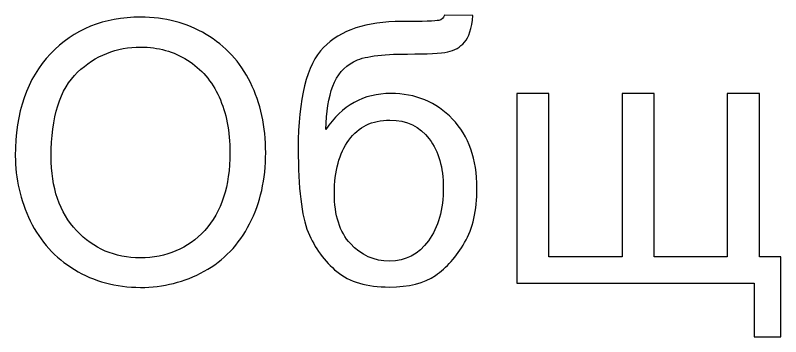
# Model space of a CAD drawing. Header units: millimetres. Extents: x 599 to 6075, y -2288 to 200.
# Drawn here: x 1402.2 to 1481.6, y 166.7 to 200 of the extents above; entities that cross this region are included whole.
import ezdxf

# ---------------------------------------------------------------- set-up
doc = ezdxf.new("R2010")
doc.units = ezdxf.units.MM
doc.header["$MEASUREMENT"] = 0
doc.layers.add('layer 1', color=7, linetype='Continuous')

msp = doc.modelspace()

# ---------------------------------------------------------------- linework, layer by layer
at = {"layer": 'layer 1', "color": 250}
for points, knots in [([(1402.1695, 185.466), (1402.1695, 189.9668), (1403.3832, 193.494), (1405.8042, 196.0415), (1405.8042, 196.0415), (1408.2253, 198.5889), (1411.348, 199.8595), (1415.1787, 199.8595), (1415.1787, 199.8595), (1417.6882, 199.8595), (1419.9449, 199.259), (1421.9614, 198.0643), (1421.9614, 198.0643), (1423.9715, 196.8696), (1425.5076, 195.2008), (1426.5632, 193.0579), (1426.5632, 193.0579), (1427.6189, 190.9213), (1428.1499, 188.4939), (1428.1499, 185.7821), (1428.1499, 185.7821), (1428.1499, 183.0324), (1427.5936, 180.5671), (1426.481, 178.3989), (1426.481, 178.3989), (1425.3685, 176.2244), (1423.7945, 174.5808), (1421.7591, 173.4683), (1421.7591, 173.4683), (1419.7173, 172.3494), (1417.5175, 171.7932), (1415.1597, 171.7932), (1415.1597, 171.7932), (1412.5996, 171.7932), (1410.3176, 172.4127), (1408.3011, 173.6453), (1408.3011, 173.6453), (1406.291, 174.8779), (1404.7612, 176.5594), (1403.7245, 178.696), (1403.7245, 178.696), (1402.6879, 180.8262), (1402.1695, 183.0829), (1402.1695, 185.466)], [0, 0, 0, 0, 0.0833333, 0.0833333, 0.0833333, 0.0833333, 0.1666667, 0.1666667, 0.1666667, 0.1666667, 0.25, 0.25, 0.25, 0.25, 0.3333333, 0.3333333, 0.3333333, 0.3333333, 0.4166667, 0.4166667, 0.4166667, 0.4166667, 0.5, 0.5, 0.5, 0.5, 0.5833333, 0.5833333, 0.5833333, 0.5833333, 0.6666667, 0.6666667, 0.6666667, 0.6666667, 0.75, 0.75, 0.75, 0.75, 0.8333333, 0.8333333, 0.8333333, 0.8333333, 1, 1, 1, 1]), ([(1446.6901, 200.0492), (1446.6901, 200.0492), (1449.6485, 200.0112), (1449.6485, 200.0112), (1449.6485, 200.0112), (1449.5157, 198.6901), (1449.2186, 197.7672), (1448.7698, 197.2488), (1448.7698, 197.2488), (1448.321, 196.7305), (1447.7458, 196.4018), (1447.0378, 196.2501), (1447.0378, 196.2501), (1446.3298, 196.1047), (1444.9391, 196.0288), (1442.8721, 196.0288), (1442.8721, 196.0288), (1440.1287, 196.0288), (1438.2576, 195.7634), (1437.2588, 195.2324), (1437.2588, 195.2324), (1436.2664, 194.7014), (1435.5457, 193.8543), (1435.1096, 192.6912), (1435.1096, 192.6912), (1434.6734, 191.5218), (1434.4332, 190.0237), (1434.3826, 188.1842), (1434.3826, 188.1842), (1435.2234, 189.4358), (1436.2032, 190.3713), (1437.3283, 190.9971), (1437.3283, 190.9971), (1438.4472, 191.6229), (1439.7178, 191.9327), (1441.1211, 191.9327), (1441.1211, 191.9327), (1443.7002, 191.9327), (1445.8367, 191.0477), (1447.5308, 189.2777), (1447.5308, 189.2777), (1449.2186, 187.5078), (1450.0657, 185.112), (1450.0657, 182.0842), (1450.0657, 182.0842), (1450.0657, 179.7896), (1449.6421, 177.9058), (1448.7888, 176.4393), (1448.7888, 176.4393), (1447.9354, 174.9728), (1446.924, 173.8349), (1445.7546, 173.0321), (1445.7546, 173.0321), (1444.5915, 172.2293), (1442.9985, 171.8311), (1440.9883, 171.8311), (1440.9883, 171.8311), (1438.6495, 171.8311), (1436.8353, 172.3621), (1435.5394, 173.4304), (1435.5394, 173.4304), (1434.2436, 174.4987), (1433.2511, 175.8641), (1432.5558, 177.5265), (1432.5558, 177.5265), (1431.8668, 179.189), (1431.5191, 182.0905), (1431.5191, 186.2183), (1431.5191, 186.2183), (1431.5191, 191.408), (1432.3978, 194.9037), (1434.1488, 196.7052), (1434.1488, 196.7052), (1435.8997, 198.5068), (1438.5989, 199.4044), (1442.24, 199.4044), (1442.24, 199.4044), (1444.5093, 199.4044), (1445.7925, 199.4423), (1446.1022, 199.5182), (1446.1022, 199.5182), (1446.4057, 199.594), (1446.6016, 199.771), (1446.6901, 200.0492)], [0, 0, 0, 0, 0.0454545, 0.0454545, 0.0454545, 0.0454545, 0.0909091, 0.0909091, 0.0909091, 0.0909091, 0.1363636, 0.1363636, 0.1363636, 0.1363636, 0.1818182, 0.1818182, 0.1818182, 0.1818182, 0.2272727, 0.2272727, 0.2272727, 0.2272727, 0.2727273, 0.2727273, 0.2727273, 0.2727273, 0.3181818, 0.3181818, 0.3181818, 0.3181818, 0.3636364, 0.3636364, 0.3636364, 0.3636364, 0.4090909, 0.4090909, 0.4090909, 0.4090909, 0.4545455, 0.4545455, 0.4545455, 0.4545455, 0.5, 0.5, 0.5, 0.5, 0.5454545, 0.5454545, 0.5454545, 0.5454545, 0.5909091, 0.5909091, 0.5909091, 0.5909091, 0.6363636, 0.6363636, 0.6363636, 0.6363636, 0.6818182, 0.6818182, 0.6818182, 0.6818182, 0.7272727, 0.7272727, 0.7272727, 0.7272727, 0.7727273, 0.7727273, 0.7727273, 0.7727273, 0.8181818, 0.8181818, 0.8181818, 0.8181818, 0.8636364, 0.8636364, 0.8636364, 0.8636364, 0.9090909, 0.9090909, 0.9090909, 0.9090909, 1, 1, 1, 1]), ([(1405.8864, 185.4028), (1405.8864, 182.1347), (1406.7651, 179.562), (1408.5224, 177.6846), (1408.5224, 177.6846), (1410.2797, 175.8072), (1412.4858, 174.8653), (1415.1407, 174.8653), (1415.1407, 174.8653), (1417.8462, 174.8653), (1420.065, 175.8135), (1421.816, 177.7099), (1421.816, 177.7099), (1423.5606, 179.6062), (1424.433, 182.2991), (1424.433, 185.7884), (1424.433, 185.7884), (1424.433, 187.9945), (1424.06, 189.9225), (1423.3141, 191.566), (1423.3141, 191.566), (1422.5682, 193.2096), (1421.4746, 194.4865), (1420.0397, 195.3904), (1420.0397, 195.3904), (1418.5984, 196.2943), (1416.9865, 196.7495), (1415.1976, 196.7495), (1415.1976, 196.7495), (1412.6565, 196.7495), (1410.4693, 195.8771), (1408.6362, 194.1325), (1408.6362, 194.1325), (1406.803, 192.3878), (1405.8864, 189.48), (1405.8864, 185.4028)], [0, 0, 0, 0, 0.1, 0.1, 0.1, 0.1, 0.2, 0.2, 0.2, 0.2, 0.3, 0.3, 0.3, 0.3, 0.4, 0.4, 0.4, 0.4, 0.5, 0.5, 0.5, 0.5, 0.6, 0.6, 0.6, 0.6, 0.7, 0.7, 0.7, 0.7, 0.8, 0.8, 0.8, 0.8, 1, 1, 1, 1]), ([(1454.1934, 191.9327), (1454.1934, 191.9327), (1457.531, 191.9327), (1457.531, 191.9327), (1457.531, 191.9327), (1457.531, 191.9327), (1457.531, 174.9791), (1457.531, 174.9791), (1457.531, 174.9791), (1457.531, 174.9791), (1465.1165, 174.9791), (1465.1165, 174.9791), (1465.1165, 174.9791), (1465.1165, 174.9791), (1465.1165, 191.9327), (1465.1165, 191.9327), (1465.1165, 191.9327), (1465.1165, 191.9327), (1468.4541, 191.9327), (1468.4541, 191.9327), (1468.4541, 191.9327), (1468.4541, 191.9327), (1468.4541, 174.9791), (1468.4541, 174.9791), (1468.4541, 174.9791), (1468.4541, 174.9791), (1476.0396, 174.9791), (1476.0396, 174.9791), (1476.0396, 174.9791), (1476.0396, 174.9791), (1476.0396, 191.9327), (1476.0396, 191.9327), (1476.0396, 191.9327), (1476.0396, 191.9327), (1479.3773, 191.9327), (1479.3773, 191.9327), (1479.3773, 191.9327), (1479.3773, 191.9327), (1479.3773, 174.9791), (1479.3773, 174.9791), (1479.3773, 174.9791), (1479.3773, 174.9791), (1481.5771, 174.9791), (1481.5771, 174.9791), (1481.5771, 174.9791), (1481.5771, 174.9791), (1481.5771, 166.673), (1481.5771, 166.673), (1481.5771, 166.673), (1481.5771, 166.673), (1478.8083, 166.673), (1478.8083, 166.673), (1478.8083, 166.673), (1478.8083, 166.673), (1478.8083, 172.2483), (1478.8083, 172.2483), (1478.8083, 172.2483), (1478.8083, 172.2483), (1454.1934, 172.2483), (1454.1934, 172.2483), (1454.1934, 172.2483), (1454.1934, 172.2483), (1454.1934, 191.9327), (1454.1934, 191.9327)], [0, 0, 0, 0, 0.0588235, 0.0588235, 0.0588235, 0.0588235, 0.1176471, 0.1176471, 0.1176471, 0.1176471, 0.1764706, 0.1764706, 0.1764706, 0.1764706, 0.2352941, 0.2352941, 0.2352941, 0.2352941, 0.2941176, 0.2941176, 0.2941176, 0.2941176, 0.3529412, 0.3529412, 0.3529412, 0.3529412, 0.4117647, 0.4117647, 0.4117647, 0.4117647, 0.4705882, 0.4705882, 0.4705882, 0.4705882, 0.5294118, 0.5294118, 0.5294118, 0.5294118, 0.5882353, 0.5882353, 0.5882353, 0.5882353, 0.6470588, 0.6470588, 0.6470588, 0.6470588, 0.7058824, 0.7058824, 0.7058824, 0.7058824, 0.7647059, 0.7647059, 0.7647059, 0.7647059, 0.8235294, 0.8235294, 0.8235294, 0.8235294, 0.8823529, 0.8823529, 0.8823529, 0.8823529, 1, 1, 1, 1]), ([(1446.5763, 182.179), (1446.5763, 184.2207), (1446.0896, 185.8959), (1445.1224, 187.2044), (1445.1224, 187.2044), (1444.1553, 188.5129), (1442.7899, 189.164), (1441.0263, 189.164), (1441.0263, 189.164), (1439.1868, 189.164), (1437.7708, 188.4749), (1436.7721, 187.0906), (1436.7721, 187.0906), (1435.7733, 185.7126), (1435.2739, 183.8731), (1435.2739, 181.5658), (1435.2739, 181.5658), (1435.2739, 179.2902), (1435.8239, 177.5455), (1436.9301, 176.3381), (1436.9301, 176.3381), (1438.03, 175.1308), (1439.3954, 174.524), (1441.0073, 174.524), (1441.0073, 174.524), (1442.6635, 174.524), (1444.0036, 175.2256), (1445.0339, 176.6226), (1445.0339, 176.6226), (1446.0643, 178.0196), (1446.5763, 179.8717), (1446.5763, 182.179)], [0, 0, 0, 0, 0.1111111, 0.1111111, 0.1111111, 0.1111111, 0.2222222, 0.2222222, 0.2222222, 0.2222222, 0.3333333, 0.3333333, 0.3333333, 0.3333333, 0.4444444, 0.4444444, 0.4444444, 0.4444444, 0.5555556, 0.5555556, 0.5555556, 0.5555556, 0.6666667, 0.6666667, 0.6666667, 0.6666667, 0.7777778, 0.7777778, 0.7777778, 0.7777778, 1, 1, 1, 1])]:
    msp.add_open_spline(points, degree=3, knots=knots, dxfattribs=at)

doc.saveas('drawing.dxf')
